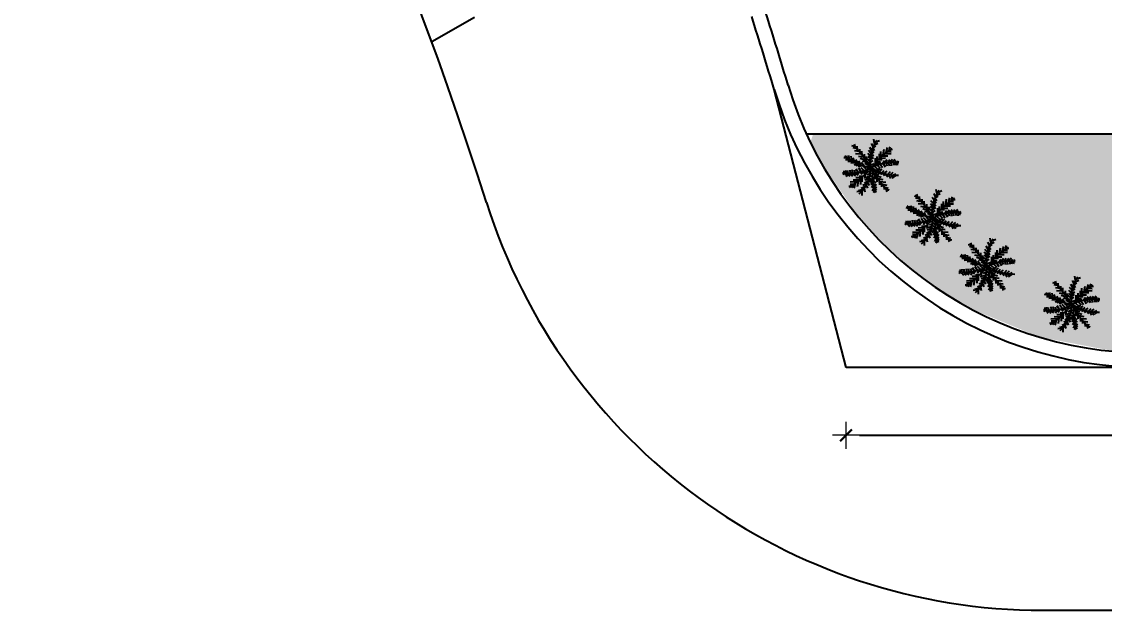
# Model space of a CAD drawing. Header units: millimetres. Extents: x 1170 to 1315, y 90 to 135.
# Drawn here: x 1275.69 to 1281.25, y 119.98 to 123 of the extents above; entities that cross this region are included whole.
import ezdxf

# ---------------------------------------------------------------- set-up
doc = ezdxf.new("R2010")
doc.units = ezdxf.units.MM
doc.header["$LTSCALE"] = 20
doc.header["$MEASUREMENT"] = 0
doc.linetypes.add('HIDDEN', pattern=[0.375, 0.25, -0.125])
doc.layers.get('DEFPOINTS').update_dxf_attribs({"linetype": 'CONTINUOUS'})
for name, color, linetype in [('COTA', 7, 'CONTINUOUS'), ('E-hatch', 8, 'CONTINUOUS'), ('Indic_Corte_Vista', 2, 'CONTINUOUS'), ('J-Paredes', 7, 'CONTINUOUS'), ('LAYER7', 4, 'CONTINUOUS')]:
    doc.layers.add(name, color=color, linetype=linetype)
doc.layers.add('E-Pen-C', color=4, linetype='CONTINUOUS', lineweight=15)
doc.layers.add('E-Pen-G', color=3, linetype='CONTINUOUS', lineweight=30)
doc.styles.add('F2', font='ARIALN.TTF')
doc.dimstyles.new('DIMENSION-1', dxfattribs={"dimtxt": 0.145, "dimasz": 0.07, "dimexe": 1, "dimexo": 0, "dimgap": 0.12, "dimtad": 1, "dimzin": 7, "dimdsep": 46, "dimtxsty": 'F2', "dimblk1": 'TRACO', "dimblk2": 'TRACO', "dimsah": 1, "dimcen": 1, "dimse1": 1, "dimse2": 1, "dimclrd": 4, "dimclre": 256, "dimclrt": 4, "dimadec": 8, "dimazin": 0, "dimtfac": 1, "dimtix": 1, "dimtmove": 2, "dimatfit": 3, "dimldrblk": 'TRACO', "dimfxl": 1, "dimtolj": 1, "dimtzin": 0, "dimarcsym": 0})

# ---------------------------------------------------------------- blocks, each defined once
blk = doc.blocks.new('TRACO')
at = {"layer": 'E-Pen-C'}
for p, q in [((0, 1), (0, -1)), ((-1, 0), (1, 0))]:
    blk.add_line(p, q, dxfattribs=at)
at = {"layer": 'E-Pen-G'}
blk.add_line((-0.424, -0.424), (0.424, 0.424), dxfattribs=at)
blk = doc.blocks.new('*D471')
at = {"layer": 'COTA', "color": 4, "linetype": 'Continuous', "lineweight": -2}
blk.add_line((1279.9922, 120.8791), (1295.4479, 120.8791), dxfattribs=at)
at = {"layer": 'DEFPOINTS', "color": 0, "linetype": 'Continuous'}
for p in [(1279.9222, 121.2272), (1295.5179, 121.2272), (1295.5179, 120.8791)]:
    blk.add_point(p, dxfattribs=at)
at = {"layer": 'COTA', "color": 4, "linetype": 'Continuous', "lineweight": -2, "xscale": 0.07, "yscale": 0.07, "zscale": 0.07, "rotation": 180}
blk.add_blockref('TRACO', (1279.9222, 120.8791), dxfattribs=at)
at = {"layer": 'COTA', "color": 4, "linetype": 'Continuous', "lineweight": -2, "xscale": 0.07, "yscale": 0.07, "zscale": 0.07}
blk.add_blockref('TRACO', (1295.5179, 120.8791), dxfattribs=at)
at = {"layer": 'COTA', "color": 4, "linetype": 'Continuous', "insert": (1287.72, 121.0732), "char_height": 0.145, "attachment_point": 5, "style": 'F2'}
blk.add_mtext('\\A1;31.19', dxfattribs=at)

msp = doc.modelspace()

# ---------------------------------------------------------------- hatches: boundary and pattern name
at = {"layer": 'E-hatch'}
h = msp.add_hatch(dxfattribs=at)
h.set_pattern_fill('GRASS', color=250, scale=0.1, style=0)
h.paths.add_polyline_path([(1279.7532, 122.4272), (1292.6429, 122.4272), (1292.6429, 121.3022), (1281.3117, 121.3087), (1280.9141, 121.3841), (1280.5581, 121.5316), (1280.319, 121.6838), (1280.1098, 121.8645), (1279.9889, 121.9969), (1279.7859, 122.2936), (1279.7394, 122.3831)])
h.paths.add_polyline_path([(1293.1679, 123.0022), (1293.1679, 122.7272), (1293.0179, 122.7272), (1293.0179, 121.2772), (1293.6598, 121.2828), (1294.0841, 121.3625), (1294.3369, 121.4594), (1294.6175, 121.6192), (1294.8963, 121.8508), (1295.0687, 122.0483), (1295.1734, 122.2003), (1295.2986, 122.4364), (1295.3724, 122.6289), (1295.4298, 122.8484), (1295.4543, 123.0022)])

# ---------------------------------------------------------------- linework, layer by layer
at = {"layer": 'COTA', "color": 8, "linetype": 'HIDDEN'}
for p, q in [((1279.9222, 121.2272), (1279.5528, 122.6558)), ((1281.4694, 121.2272), (1279.9222, 121.2272))]:
    msp.add_line(p, q, dxfattribs=at)
at = {"layer": 'Indic_Corte_Vista', "color": 250}
for p, q in [((1277.7938, 122.9021), (1278.0139, 123.0271)), ((1279.7185, 122.4272), (1292.6429, 122.4272)), ((1280.9349, 119.9802), (1293.7679, 119.9802))]:
    msp.add_line(p, q, dxfattribs=at)
msp.add_arc((1280.9349, 122.9802), 3, 197.5702, 270, dxfattribs=at)
msp.add_ellipse((1258.9, 116.0052), major_axis=(-20.1128, 0), ratio=0.99981, start_param=3.448195, end_param=3.944068, dxfattribs=at)
at = {"layer": 'J-Paredes', "color": 250}
for p, q in [((1280.0611, 122.362), (1280.0537, 122.3778)), ((1280.0644, 122.3686), (1280.0858, 122.3789)), ((1280.0692, 122.3773), (1280.0652, 122.3993)), ((1280.0745, 122.3857), (1280.0938, 122.3932)), ((1279.9657, 122.3621), (1279.9528, 122.3649)), ((1279.9758, 122.3512), (1279.9594, 122.3555)), ((1279.9705, 122.357), (1279.9653, 122.3744)), ((1279.989, 122.3362), (1279.9654, 122.3401)), ((1280.0001, 122.3227), (1279.9715, 122.3248)), ((1279.9805, 122.346), (1279.9799, 122.3636)), ((1279.9935, 122.3309), (1279.9929, 122.3486)), ((1280.0044, 122.3173), (1280.0039, 122.3387)), ((1280.018, 122.2992), (1280.0169, 122.3237)), ((1280.0467, 122.3131), (1280.0349, 122.326)), ((1280.0496, 122.3285), (1280.0381, 122.3413)), ((1280.0538, 122.3435), (1280.0447, 122.3574)), ((1280.0475, 122.3186), (1280.0664, 122.3361)), ((1280.0515, 122.3361), (1280.0705, 122.3479)), ((1280.0562, 122.3504), (1280.075, 122.3653)), ((1280.0937, 122.3014), (1280.0937, 122.3245)), ((1280.1027, 122.3099), (1280.1017, 122.3371)), ((1280.1137, 122.3196), (1280.1185, 122.3485)), ((1280.1196, 122.3245), (1280.1546, 122.326)), ((1280.1276, 122.3307), (1280.1355, 122.3564)), ((1280.1357, 122.3368), (1280.1541, 122.3365)), ((1280.1431, 122.342), (1280.1494, 122.3607)), ((1280.148, 122.3454), (1280.1617, 122.3479)), ((1279.9337, 122.2999), (1279.9103, 122.3044)), ((1279.9459, 122.292), (1279.9197, 122.2936)), ((1279.9276, 122.3041), (1279.9256, 122.3138)), ((1279.9567, 122.2858), (1279.9315, 122.2847)), ((1279.9399, 122.2958), (1279.9359, 122.3153)), ((1279.9722, 122.2781), (1279.9468, 122.2764)), ((1279.9525, 122.2882), (1279.9487, 122.3118)), ((1279.9679, 122.2801), (1279.9586, 122.3044)), ((1279.9864, 122.272), (1279.9724, 122.2941)), ((1279.9937, 122.2692), (1279.9734, 122.2626)), ((1280.0123, 122.307), (1279.9862, 122.3116)), ((1279.9988, 122.2674), (1279.9872, 122.2892)), ((1280.0239, 122.2909), (1279.9956, 122.2999)), ((1280.0137, 122.2627), (1280.0024, 122.2808)), ((1280.0313, 122.2801), (1280.0068, 122.2866)), ((1280.041, 122.2649), (1280.0196, 122.275)), ((1280.0266, 122.287), (1280.0281, 122.3104)), ((1280.0449, 122.2889), (1280.0297, 122.2976)), ((1280.0455, 122.3032), (1280.0338, 122.3095)), ((1280.0362, 122.2726), (1280.0386, 122.2852)), ((1280.045, 122.2821), (1280.0602, 122.2912)), ((1280.0451, 122.2954), (1280.0634, 122.3065)), ((1280.046, 122.3076), (1280.0654, 122.3196)), ((1280.0463, 122.2669), (1280.0698, 122.2753)), ((1280.0627, 122.259), (1280.0701, 122.2761)), ((1280.0729, 122.2794), (1280.0729, 122.3024)), ((1280.0759, 122.2644), (1280.0855, 122.2821)), ((1280.0776, 122.283), (1280.0983, 122.2841)), ((1280.0819, 122.2886), (1280.0818, 122.3117)), ((1280.0822, 122.2667), (1280.0977, 122.2514)), ((1280.0867, 122.2944), (1280.1074, 122.2956)), ((1280.0895, 122.2691), (1280.0992, 122.2864)), ((1280.0955, 122.3031), (1280.1245, 122.3035)), ((1280.0981, 122.2715), (1280.1097, 122.2538)), ((1280.1084, 122.315), (1280.1378, 122.3147)), ((1280.1087, 122.2741), (1280.1199, 122.291)), ((1280.1135, 122.2752), (1280.1235, 122.258)), ((1280.1208, 122.2765), (1280.1336, 122.2952)), ((1280.1276, 122.2776), (1280.1319, 122.2637)), ((1280.1345, 122.2784), (1280.1476, 122.296)), ((1280.1397, 122.2789), (1280.1441, 122.2627)), ((1280.1467, 122.2794), (1280.1615, 122.2968)), ((1280.1519, 122.2797), (1280.1546, 122.2632)), ((1280.1589, 122.2799), (1280.1754, 122.2975)), ((1280.1659, 122.2798), (1280.1667, 122.2656)), ((1280.1709, 122.2797), (1280.1792, 122.2908)), ((1280.1782, 122.2792), (1280.1755, 122.2644)), ((1280.1831, 122.2788), (1280.1923, 122.2885)), ((1280.1871, 122.2784), (1280.1841, 122.2666)), ((1279.9144, 122.2256), (1279.9053, 122.216)), ((1279.9104, 122.226), (1279.9135, 122.2378)), ((1279.9266, 122.2248), (1279.9183, 122.2137)), ((1279.9193, 122.2252), (1279.9221, 122.24)), ((1279.9386, 122.2246), (1279.9221, 122.2069)), ((1279.9316, 122.2246), (1279.9309, 122.2388)), ((1279.9508, 122.225), (1279.9361, 122.2077)), ((1279.9456, 122.2247), (1279.9429, 122.2412)), ((1279.963, 122.226), (1279.95, 122.2084)), ((1279.9578, 122.2255), (1279.9534, 122.2418)), ((1279.9767, 122.2279), (1279.9639, 122.2092)), ((1279.9699, 122.2269), (1279.9656, 122.2407)), ((1279.984, 122.2293), (1279.9741, 122.2464)), ((1279.9888, 122.2303), (1279.9776, 122.2134)), ((1280.0054, 122.2652), (1279.9847, 122.2571)), ((1279.9994, 122.2329), (1279.9878, 122.2506)), ((1280.0108, 122.21), (1279.9901, 122.2089)), ((1280.008, 122.2354), (1279.9983, 122.218)), ((1280.0153, 122.2377), (1279.9999, 122.253)), ((1280.0216, 122.24), (1280.012, 122.2223)), ((1280.0298, 122.2433), (1280.0136, 122.2573)), ((1280.0209, 122.2209), (1280.0168, 122.1981)), ((1280.0462, 122.2565), (1280.0257, 122.2597)), ((1280.041, 122.2483), (1280.0257, 122.2597)), ((1280.0348, 122.2454), (1280.0274, 122.2284)), ((1280.0482, 122.2364), (1280.0277, 122.2291)), ((1280.0464, 122.2221), (1280.0298, 122.2163)), ((1280.0452, 122.2155), (1280.0584, 122.2039)), ((1280.0472, 122.2276), (1280.0629, 122.2164)), ((1280.0614, 122.2318), (1280.059, 122.2192)), ((1280.0605, 122.2496), (1280.0692, 122.2354)), ((1280.0605, 122.2352), (1280.085, 122.2287)), ((1280.0662, 122.2244), (1280.0908, 122.2179)), ((1280.0683, 122.2605), (1280.0844, 122.2465)), ((1280.0709, 122.2174), (1280.0694, 122.194)), ((1280.0736, 122.2135), (1280.102, 122.2045)), ((1280.0792, 122.2394), (1280.0969, 122.2503)), ((1280.0851, 122.2362), (1280.0939, 122.2221)), ((1280.0921, 122.2331), (1280.1086, 122.2458)), ((1280.0992, 122.2295), (1280.1046, 122.2161)), ((1280.1067, 122.2275), (1280.1184, 122.2386)), ((1280.1107, 122.2262), (1280.1195, 122.212)), ((1280.1188, 122.2237), (1280.1336, 122.2352)), ((1280.125, 122.222), (1280.1368, 122.2072)), ((1280.1364, 122.2193), (1280.15, 122.2338)), ((1280.1409, 122.2184), (1280.1515, 122.1983)), ((1280.1496, 122.217), (1280.1652, 122.2303)), ((1280.1541, 122.2164), (1280.1637, 122.1995)), ((1280.1629, 122.2154), (1280.1778, 122.2226)), ((1280.1684, 122.215), (1280.1731, 122.2053)), ((1279.9495, 122.1591), (1279.9358, 122.1565)), ((1279.9779, 122.18), (1279.9429, 122.1784)), ((1279.9618, 122.1676), (1279.9435, 122.1679)), ((1279.9571, 122.1674), (1279.9511, 122.1495)), ((1279.9892, 122.1895), (1279.9597, 122.1898)), ((1279.97, 122.1737), (1279.962, 122.148)), ((1280.002, 122.2013), (1279.9731, 122.201)), ((1279.9838, 122.1849), (1279.979, 122.1559)), ((1279.9948, 122.1946), (1279.9958, 122.1673)), ((1280.0218, 122.1575), (1280.0005, 122.1466)), ((1280.0038, 122.203), (1280.0039, 122.18)), ((1280.0293, 122.1706), (1280.0083, 122.1628)), ((1280.0367, 122.187), (1280.0147, 122.1736)), ((1280.0404, 122.1973), (1280.019, 122.1895)), ((1280.0438, 122.2091), (1280.0236, 122.202)), ((1280.0256, 122.1638), (1280.0318, 122.1483)), ((1280.0327, 122.1776), (1280.0414, 122.1628)), ((1280.0387, 122.1921), (1280.0476, 122.1771)), ((1280.0417, 122.2016), (1280.052, 122.1931)), ((1280.0593, 122.1987), (1280.0473, 122.1778)), ((1280.0607, 122.1832), (1280.05, 122.1651)), ((1280.0631, 122.1676), (1280.0526, 122.1495)), ((1280.0589, 122.2075), (1280.0694, 122.1944)), ((1280.0598, 122.1917), (1280.0757, 122.1752)), ((1280.0622, 122.1725), (1280.0781, 122.1631)), ((1280.065, 122.1584), (1280.0788, 122.1492)), ((1280.0795, 122.2052), (1280.0806, 122.1807)), ((1280.0852, 122.1974), (1280.1113, 122.1928)), ((1280.0931, 122.1871), (1280.0936, 122.1657)), ((1280.0974, 122.1817), (1280.126, 122.1797)), ((1280.1041, 122.1735), (1280.1046, 122.1558)), ((1280.1085, 122.1682), (1280.1321, 122.1643)), ((1280.117, 122.1585), (1280.1177, 122.1408)), ((1279.998, 122.133), (1279.9783, 122.1296)), ((1280.0102, 122.1413), (1279.9871, 122.1354)), ((1280.0038, 122.1338), (1280.0033, 122.1114)), ((1280.0147, 122.1471), (1280.0188, 122.1302)), ((1280.067, 122.1504), (1280.0571, 122.1323)), ((1280.0705, 122.1387), (1280.0628, 122.1239)), ((1280.0685, 122.1451), (1280.0794, 122.1387)), ((1280.1217, 122.1532), (1280.1382, 122.1489)), ((1280.127, 122.1474), (1280.1322, 122.13)), ((1280.1318, 122.1424), (1280.1447, 122.1395)), ((1280.2863, 122.1046), (1280.2734, 122.1074)), ((1280.291, 122.0996), (1280.2858, 122.117)), ((1280.3011, 122.0885), (1280.3004, 122.1061)), ((1280.3743, 122.086), (1280.3652, 122.0999)), ((1280.3817, 122.1045), (1280.3743, 122.1203)), ((1280.3768, 122.0929), (1280.3955, 122.1079)), ((1280.3849, 122.1112), (1280.4064, 122.1215)), ((1280.3897, 122.1198), (1280.3858, 122.1418)), ((1280.395, 122.1282), (1280.4143, 122.1357)), ((1280.4481, 122.0733), (1280.4561, 122.099)), ((1280.4637, 122.0846), (1280.47, 122.1033)), ((1280.2542, 122.0424), (1280.2308, 122.0469)), ((1280.2481, 122.0467), (1280.2461, 122.0563)), ((1280.2604, 122.0383), (1280.2565, 122.0578)), ((1280.273, 122.0307), (1280.2693, 122.0544)), ((1280.2884, 122.0227), (1280.2791, 122.047)), ((1280.2963, 122.0938), (1280.2799, 122.098)), ((1280.3095, 122.0788), (1280.286, 122.0827)), ((1280.3206, 122.0653), (1280.2921, 122.0673)), ((1280.3328, 122.0495), (1280.3067, 122.0541)), ((1280.314, 122.0734), (1280.3134, 122.0911)), ((1280.3249, 122.0599), (1280.3244, 122.0813)), ((1280.3386, 122.0418), (1280.3375, 122.0663)), ((1280.3472, 122.0295), (1280.3487, 122.0529)), ((1280.3661, 122.0457), (1280.3543, 122.0521)), ((1280.3672, 122.0557), (1280.3554, 122.0686)), ((1280.3701, 122.071), (1280.3586, 122.0838)), ((1280.3656, 122.038), (1280.3839, 122.049)), ((1280.3665, 122.0502), (1280.3859, 122.0621)), ((1280.3681, 122.0611), (1280.387, 122.0786)), ((1280.3721, 122.0786), (1280.3911, 122.0905)), ((1280.3935, 122.0219), (1280.3934, 122.045)), ((1280.4024, 122.0312), (1280.4023, 122.0542)), ((1280.4143, 122.0439), (1280.4142, 122.067)), ((1280.416, 122.0457), (1280.445, 122.046)), ((1280.4232, 122.0524), (1280.4222, 122.0797)), ((1280.4289, 122.0575), (1280.4584, 122.0572)), ((1280.4342, 122.0621), (1280.4391, 122.091)), ((1280.4401, 122.067), (1280.4752, 122.0686)), ((1280.4563, 122.0794), (1280.4746, 122.079)), ((1280.4686, 122.0879), (1280.4822, 122.0904)), ((1280.2665, 122.0346), (1280.2402, 122.0361)), ((1280.2773, 122.0284), (1280.252, 122.0273)), ((1280.2927, 122.0206), (1280.2673, 122.0189)), ((1280.3069, 122.0145), (1280.2929, 122.0366)), ((1280.3142, 122.0117), (1280.2939, 122.0051)), ((1280.3045, 121.9718), (1280.2946, 121.9889)), ((1280.326, 122.0077), (1280.3052, 121.9997)), ((1280.3193, 122.0099), (1280.3077, 122.0317)), ((1280.32, 121.9754), (1280.3083, 121.9932)), ((1280.3444, 122.0335), (1280.3161, 122.0424)), ((1280.3358, 121.9803), (1280.3204, 121.9956)), ((1280.3342, 122.0053), (1280.323, 122.0233)), ((1280.3518, 122.0226), (1280.3273, 122.0291)), ((1280.3503, 121.9858), (1280.3341, 121.9998)), ((1280.3616, 122.0075), (1280.3401, 122.0176)), ((1280.3667, 121.9991), (1280.3462, 122.0022)), ((1280.3615, 121.9908), (1280.3462, 122.0022)), ((1280.3553, 121.988), (1280.3479, 121.9709)), ((1280.3655, 122.0315), (1280.3502, 122.0402)), ((1280.3567, 122.0152), (1280.3591, 122.0278)), ((1280.3656, 122.0247), (1280.3807, 122.0338)), ((1280.3668, 122.0094), (1280.3904, 122.0179)), ((1280.381, 121.9921), (1280.3898, 121.9779)), ((1280.3833, 122.0015), (1280.3907, 122.0186)), ((1280.3888, 122.0031), (1280.405, 121.9891)), ((1280.3965, 122.0069), (1280.406, 122.0247)), ((1280.3982, 122.0255), (1280.4189, 122.0267)), ((1280.3997, 121.982), (1280.4175, 121.9928)), ((1280.4028, 122.0092), (1280.4182, 121.9939)), ((1280.4073, 122.0369), (1280.428, 122.0381)), ((1280.4101, 122.0116), (1280.4198, 122.0289)), ((1280.4127, 121.9757), (1280.4292, 121.9883)), ((1280.4186, 122.0141), (1280.4303, 121.9963)), ((1280.4293, 122.0167), (1280.4405, 122.0335)), ((1280.4341, 122.0177), (1280.444, 122.0006)), ((1280.4413, 122.019), (1280.4542, 122.0378)), ((1280.4482, 122.0201), (1280.4524, 122.0063)), ((1280.4551, 122.021), (1280.4681, 122.0385)), ((1280.4602, 122.0215), (1280.4647, 122.0052)), ((1280.4673, 122.022), (1280.482, 122.0393)), ((1280.4725, 122.0222), (1280.4751, 122.0058)), ((1280.4795, 122.0224), (1280.4959, 122.0401)), ((1280.4864, 122.0224), (1280.4872, 122.0082)), ((1280.4915, 122.0222), (1280.4998, 122.0333)), ((1280.4988, 122.0218), (1280.496, 122.0069)), ((1280.5037, 122.0214), (1280.5128, 122.031)), ((1280.5076, 122.021), (1280.5046, 122.0091)), ((1280.2349, 121.9681), (1280.2258, 121.9585)), ((1280.231, 121.9685), (1280.234, 121.9804)), ((1280.2471, 121.9673), (1280.2388, 121.9562)), ((1280.2398, 121.9677), (1280.2426, 121.9826)), ((1280.2591, 121.9671), (1280.2427, 121.9494)), ((1280.2522, 121.9672), (1280.2514, 121.9813)), ((1280.2713, 121.9675), (1280.2566, 121.9502)), ((1280.2661, 121.9673), (1280.2635, 121.9837)), ((1280.2835, 121.9686), (1280.2705, 121.951)), ((1280.2784, 121.968), (1280.2739, 121.9843)), ((1280.3097, 121.932), (1280.2803, 121.9323)), ((1280.2973, 121.9705), (1280.2844, 121.9517)), ((1280.2904, 121.9694), (1280.2862, 121.9832)), ((1280.3226, 121.9439), (1280.2936, 121.9435)), ((1280.3094, 121.9728), (1280.2981, 121.956)), ((1280.3313, 121.9526), (1280.3106, 121.9514)), ((1280.3154, 121.9371), (1280.3164, 121.9099)), ((1280.3285, 121.9779), (1280.3188, 121.9606)), ((1280.3243, 121.9456), (1280.3244, 121.9225)), ((1280.3421, 121.9826), (1280.3326, 121.9648)), ((1280.3415, 121.9635), (1280.3374, 121.9407)), ((1280.361, 121.9399), (1280.3396, 121.9321)), ((1280.3643, 121.9517), (1280.3441, 121.9445)), ((1280.3687, 121.979), (1280.3482, 121.9716)), ((1280.367, 121.9647), (1280.3503, 121.9588)), ((1280.3592, 121.9347), (1280.3682, 121.9197)), ((1280.3623, 121.9442), (1280.3725, 121.9356)), ((1280.3657, 121.958), (1280.3789, 121.9464)), ((1280.3678, 121.9701), (1280.3835, 121.9589)), ((1280.3798, 121.9412), (1280.3678, 121.9203)), ((1280.3819, 121.9743), (1280.3795, 121.9617)), ((1280.3795, 121.95), (1280.39, 121.937)), ((1280.3803, 121.9343), (1280.3962, 121.9177)), ((1280.381, 121.9777), (1280.4056, 121.9712)), ((1280.3868, 121.9669), (1280.4113, 121.9604)), ((1280.3915, 121.96), (1280.3899, 121.9366)), ((1280.3942, 121.956), (1280.4225, 121.9471)), ((1280.4001, 121.9478), (1280.4011, 121.9232)), ((1280.4057, 121.9788), (1280.4144, 121.9646)), ((1280.4058, 121.94), (1280.4319, 121.9354)), ((1280.4197, 121.972), (1280.4251, 121.9587)), ((1280.4272, 121.9701), (1280.4389, 121.9812)), ((1280.4313, 121.9687), (1280.44, 121.9546)), ((1280.4393, 121.9662), (1280.4541, 121.9777)), ((1280.4455, 121.9645), (1280.4573, 121.9498)), ((1280.4569, 121.9619), (1280.4706, 121.9763)), ((1280.4615, 121.961), (1280.472, 121.9408)), ((1280.4701, 121.9595), (1280.4858, 121.9728)), ((1280.4746, 121.9589), (1280.4843, 121.942)), ((1280.4834, 121.9579), (1280.4984, 121.9651)), ((1280.4889, 121.9575), (1280.4936, 121.9478)), ((1280.27, 121.9016), (1280.2564, 121.8991)), ((1280.2985, 121.9225), (1280.2634, 121.9209)), ((1280.2823, 121.9101), (1280.264, 121.9105)), ((1280.2777, 121.91), (1280.2716, 121.892)), ((1280.2905, 121.9162), (1280.2825, 121.8906)), ((1280.3044, 121.9274), (1280.2996, 121.8985)), ((1280.3307, 121.8838), (1280.3077, 121.878)), ((1280.3424, 121.9001), (1280.321, 121.8892)), ((1280.3243, 121.8763), (1280.3238, 121.8539)), ((1280.3499, 121.9131), (1280.3288, 121.9053)), ((1280.3573, 121.9295), (1280.3352, 121.9161)), ((1280.3353, 121.8897), (1280.3393, 121.8727)), ((1280.3461, 121.9063), (1280.3523, 121.8909)), ((1280.3533, 121.9202), (1280.362, 121.9054)), ((1280.3812, 121.9257), (1280.3706, 121.9076)), ((1280.3836, 121.9102), (1280.3732, 121.892)), ((1280.3876, 121.8929), (1280.3776, 121.8748)), ((1280.3827, 121.9151), (1280.3986, 121.9056)), ((1280.391, 121.8812), (1280.3833, 121.8664)), ((1280.3856, 121.9009), (1280.3994, 121.8917)), ((1280.389, 121.8876), (1280.3999, 121.8813)), ((1280.4137, 121.9296), (1280.4142, 121.9082)), ((1280.418, 121.9242), (1280.4465, 121.9222)), ((1280.4246, 121.9161), (1280.4252, 121.8984)), ((1280.4291, 121.9107), (1280.4526, 121.9069)), ((1280.4375, 121.901), (1280.4382, 121.8834)), ((1280.4423, 121.8957), (1280.4587, 121.8915)), ((1280.4476, 121.89), (1280.4528, 121.8725)), ((1280.4523, 121.8849), (1280.4652, 121.8821)), ((1280.6668, 121.8702), (1280.6628, 121.8922)), ((1280.6721, 121.8785), (1280.6914, 121.8861)), ((1280.3185, 121.8756), (1280.2989, 121.8722)), ((1280.5633, 121.855), (1280.5504, 121.8578)), ((1280.5734, 121.8441), (1280.557, 121.8484)), ((1280.5681, 121.8499), (1280.5629, 121.8673)), ((1280.5866, 121.8291), (1280.5631, 121.833)), ((1280.5782, 121.8388), (1280.5775, 121.8565)), ((1280.5911, 121.8238), (1280.5905, 121.8415)), ((1280.602, 121.8102), (1280.6015, 121.8316)), ((1280.6472, 121.8214), (1280.6357, 121.8341)), ((1280.6514, 121.8364), (1280.6423, 121.8503)), ((1280.6451, 121.8114), (1280.6641, 121.8289)), ((1280.6491, 121.829), (1280.6682, 121.8408)), ((1280.6588, 121.8549), (1280.6514, 121.8706)), ((1280.6539, 121.8432), (1280.6726, 121.8582)), ((1280.662, 121.8615), (1280.6835, 121.8718)), ((1280.7003, 121.8028), (1280.6993, 121.83)), ((1280.7113, 121.8124), (1280.7161, 121.8414)), ((1280.7252, 121.8236), (1280.7331, 121.8493)), ((1280.7334, 121.8297), (1280.7517, 121.8294)), ((1280.7407, 121.8349), (1280.747, 121.8536)), ((1280.7457, 121.8383), (1280.7593, 121.8408)), ((1280.5313, 121.7927), (1280.5079, 121.7973)), ((1280.5435, 121.7849), (1280.5173, 121.7865)), ((1280.5252, 121.797), (1280.5232, 121.8067)), ((1280.5544, 121.7787), (1280.5291, 121.7776)), ((1280.5375, 121.7887), (1280.5335, 121.8082)), ((1280.5698, 121.7709), (1280.5444, 121.7692)), ((1280.5501, 121.7811), (1280.5464, 121.8047)), ((1280.5655, 121.773), (1280.5562, 121.7973)), ((1280.5977, 121.8156), (1280.5691, 121.8176)), ((1280.584, 121.7648), (1280.57, 121.787)), ((1280.6099, 121.7999), (1280.5838, 121.8045)), ((1280.5964, 121.7603), (1280.5848, 121.782)), ((1280.6215, 121.7838), (1280.5932, 121.7928)), ((1280.6113, 121.7556), (1280.6001, 121.7737)), ((1280.6289, 121.7729), (1280.6044, 121.7794)), ((1280.6156, 121.7921), (1280.6146, 121.8166)), ((1280.6387, 121.7578), (1280.6172, 121.7679)), ((1280.6242, 121.7799), (1280.6258, 121.8033)), ((1280.6425, 121.7818), (1280.6273, 121.7905)), ((1280.6432, 121.7961), (1280.6314, 121.8024)), ((1280.6443, 121.806), (1280.6325, 121.8189)), ((1280.6338, 121.7655), (1280.6362, 121.7781)), ((1280.6427, 121.7883), (1280.661, 121.7993)), ((1280.6427, 121.775), (1280.6578, 121.7841)), ((1280.6436, 121.8005), (1280.663, 121.8125)), ((1280.6439, 121.7598), (1280.6674, 121.7682)), ((1280.6603, 121.7519), (1280.6678, 121.7689)), ((1280.6705, 121.7722), (1280.6705, 121.7953)), ((1280.6736, 121.7573), (1280.6831, 121.775)), ((1280.6752, 121.7759), (1280.6959, 121.777)), ((1280.6795, 121.7815), (1280.6794, 121.8046)), ((1280.6844, 121.7873), (1280.7051, 121.7884)), ((1280.6872, 121.7619), (1280.6969, 121.7793)), ((1280.6913, 121.7943), (1280.6913, 121.8173)), ((1280.6931, 121.796), (1280.7221, 121.7963)), ((1280.706, 121.8079), (1280.7354, 121.8075)), ((1280.7063, 121.767), (1280.7175, 121.7839)), ((1280.7111, 121.768), (1280.7211, 121.7509)), ((1280.7172, 121.8173), (1280.7523, 121.8189)), ((1280.7184, 121.7694), (1280.7313, 121.7881)), ((1280.7252, 121.7704), (1280.7295, 121.7566)), ((1280.7321, 121.7713), (1280.7452, 121.7889)), ((1280.7373, 121.7718), (1280.7418, 121.7556)), ((1280.7443, 121.7723), (1280.7591, 121.7896)), ((1280.7496, 121.7726), (1280.7522, 121.7561)), ((1280.7566, 121.7727), (1280.773, 121.7904)), ((1280.7635, 121.7727), (1280.7643, 121.7585)), ((1280.7686, 121.7725), (1280.7769, 121.7836)), ((1280.7758, 121.7721), (1280.7731, 121.7573)), ((1280.7808, 121.7717), (1280.7899, 121.7813)), ((1280.7847, 121.7713), (1280.7817, 121.7595)), ((1280.512, 121.7185), (1280.5029, 121.7089)), ((1280.508, 121.7189), (1280.5111, 121.7307)), ((1280.5242, 121.7176), (1280.5159, 121.7066)), ((1280.5169, 121.7181), (1280.5197, 121.7329)), ((1280.5362, 121.7174), (1280.5198, 121.6998)), ((1280.5292, 121.7175), (1280.5285, 121.7317)), ((1280.5484, 121.7179), (1280.5337, 121.7005)), ((1280.5432, 121.7176), (1280.5406, 121.7341)), ((1280.5606, 121.7189), (1280.5476, 121.7013)), ((1280.5555, 121.7184), (1280.551, 121.7346)), ((1280.5744, 121.7208), (1280.5615, 121.7021)), ((1280.5675, 121.7198), (1280.5633, 121.7336)), ((1280.5913, 121.7621), (1280.571, 121.7554)), ((1280.5816, 121.7221), (1280.5717, 121.7393)), ((1280.5864, 121.7232), (1280.5752, 121.7063)), ((1280.603, 121.7581), (1280.5823, 121.75)), ((1280.597, 121.7258), (1280.5854, 121.7435)), ((1280.6056, 121.7282), (1280.5959, 121.7109)), ((1280.6129, 121.7306), (1280.5975, 121.7459)), ((1280.6192, 121.7329), (1280.6096, 121.7152)), ((1280.6274, 121.7362), (1280.6112, 121.7502)), ((1280.6185, 121.7138), (1280.6144, 121.691)), ((1280.6438, 121.7494), (1280.6233, 121.7526)), ((1280.6386, 121.7412), (1280.6233, 121.7526)), ((1280.6324, 121.7383), (1280.625, 121.7212)), ((1280.6458, 121.7293), (1280.6253, 121.722)), ((1280.6441, 121.715), (1280.6274, 121.7092)), ((1280.6449, 121.7205), (1280.6606, 121.7092)), ((1280.659, 121.7247), (1280.6566, 121.7121)), ((1280.6581, 121.7424), (1280.6669, 121.7283)), ((1280.6581, 121.728), (1280.6826, 121.7216)), ((1280.6638, 121.7172), (1280.6884, 121.7108)), ((1280.6659, 121.7534), (1280.6821, 121.7394)), ((1280.6685, 121.7103), (1280.667, 121.6869)), ((1280.6768, 121.7323), (1280.6946, 121.7432)), ((1280.6799, 121.7596), (1280.6953, 121.7443)), ((1280.6828, 121.7291), (1280.6915, 121.7149)), ((1280.6898, 121.726), (1280.7063, 121.7387)), ((1280.6957, 121.7644), (1280.7074, 121.7467)), ((1280.6968, 121.7224), (1280.7022, 121.709)), ((1280.7043, 121.7204), (1280.716, 121.7315)), ((1280.7084, 121.7191), (1280.7171, 121.7049)), ((1280.7164, 121.7166), (1280.7312, 121.728)), ((1280.7226, 121.7149), (1280.7344, 121.7001)), ((1280.734, 121.7122), (1280.7477, 121.7267)), ((1280.7386, 121.7113), (1280.7491, 121.6912)), ((1280.7472, 121.7099), (1280.7628, 121.7232)), ((1280.7605, 121.7083), (1280.7755, 121.7155)), ((1280.5755, 121.6729), (1280.5405, 121.6713)), ((1280.5594, 121.6605), (1280.5411, 121.6608)), ((1280.5548, 121.6603), (1280.5487, 121.6424)), ((1280.5868, 121.6823), (1280.5573, 121.6826)), ((1280.5676, 121.6666), (1280.5596, 121.6409)), ((1280.5996, 121.6942), (1280.5707, 121.6938)), ((1280.5815, 121.6777), (1280.5766, 121.6488)), ((1280.6084, 121.7029), (1280.5877, 121.7018)), ((1280.5925, 121.6874), (1280.5935, 121.6602)), ((1280.6014, 121.6959), (1280.6015, 121.6729)), ((1280.6269, 121.6635), (1280.6059, 121.6556)), ((1280.6343, 121.6798), (1280.6123, 121.6665)), ((1280.638, 121.6902), (1280.6167, 121.6824)), ((1280.6414, 121.702), (1280.6212, 121.6949)), ((1280.6232, 121.6567), (1280.6294, 121.6412)), ((1280.6304, 121.6705), (1280.6391, 121.6557)), ((1280.6363, 121.685), (1280.6453, 121.67)), ((1280.6394, 121.6945), (1280.6496, 121.686)), ((1280.6428, 121.7084), (1280.656, 121.6968)), ((1280.6569, 121.6916), (1280.6449, 121.6706)), ((1280.6583, 121.676), (1280.6477, 121.6579)), ((1280.6607, 121.6605), (1280.6503, 121.6424)), ((1280.6565, 121.7004), (1280.667, 121.6873)), ((1280.6574, 121.6846), (1280.6733, 121.6681)), ((1280.6598, 121.6654), (1280.6757, 121.656)), ((1280.6713, 121.7064), (1280.6996, 121.6974)), ((1280.6771, 121.6981), (1280.6782, 121.6736)), ((1280.6829, 121.6903), (1280.7089, 121.6857)), ((1280.6908, 121.68), (1280.6912, 121.6586)), ((1280.695, 121.6746), (1280.7236, 121.6726)), ((1280.7017, 121.6664), (1280.7023, 121.6487)), ((1280.7062, 121.6611), (1280.7297, 121.6572)), ((1280.7517, 121.7093), (1280.7614, 121.6923)), ((1280.766, 121.7078), (1280.7707, 121.6982)), ((1280.9982, 121.6592), (1280.9853, 121.662)), ((1281.0029, 121.6541), (1280.9977, 121.6715)), ((1281.013, 121.6431), (1281.0123, 121.6607)), ((1281.0863, 121.6406), (1281.0771, 121.6545)), ((1281.0936, 121.6591), (1281.0862, 121.6749)), ((1281.0887, 121.6475), (1281.1075, 121.6624)), ((1281.0968, 121.6657), (1281.1183, 121.676)), ((1281.1016, 121.6744), (1281.0977, 121.6964)), ((1281.1069, 121.6828), (1281.1262, 121.6903)), ((1281.1756, 121.6391), (1281.1819, 121.6578)), ((1280.5471, 121.6519), (1280.5335, 121.6494)), ((1280.5956, 121.6259), (1280.576, 121.6225)), ((1280.6078, 121.6342), (1280.5847, 121.6283)), ((1280.6194, 121.6504), (1280.5981, 121.6395)), ((1280.6014, 121.6266), (1280.6009, 121.6043)), ((1280.6123, 121.64), (1280.6164, 121.6231)), ((1280.6646, 121.6433), (1280.6547, 121.6252)), ((1280.6681, 121.6315), (1280.6604, 121.6168)), ((1280.6626, 121.6513), (1280.6764, 121.6421)), ((1280.6661, 121.638), (1280.677, 121.6316)), ((1280.7146, 121.6514), (1280.7153, 121.6337)), ((1280.7193, 121.6461), (1280.7358, 121.6418)), ((1280.7246, 121.6403), (1280.7299, 121.6229)), ((1280.7294, 121.6352), (1280.7423, 121.6324)), ((1280.9661, 121.597), (1280.9427, 121.6015)), ((1280.96, 121.6012), (1280.958, 121.6109)), ((1280.9723, 121.5929), (1280.9684, 121.6124)), ((1280.9849, 121.5853), (1280.9812, 121.6089)), ((1281.0003, 121.5772), (1280.991, 121.6015)), ((1281.0083, 121.6483), (1280.9918, 121.6526)), ((1281.0214, 121.6333), (1280.9979, 121.6372)), ((1281.0326, 121.6198), (1281.004, 121.6218)), ((1281.0447, 121.6041), (1281.0186, 121.6087)), ((1281.0259, 121.628), (1281.0253, 121.6457)), ((1281.0368, 121.6144), (1281.0363, 121.6358)), ((1281.0505, 121.5963), (1281.0494, 121.6208)), ((1281.0591, 121.5841), (1281.0606, 121.6075)), ((1281.078, 121.6003), (1281.0662, 121.6066)), ((1281.0791, 121.6102), (1281.0673, 121.6231)), ((1281.082, 121.6256), (1281.0705, 121.6384)), ((1281.0775, 121.5925), (1281.0958, 121.6036)), ((1281.0784, 121.6047), (1281.0978, 121.6167)), ((1281.08, 121.6157), (1281.0989, 121.6332)), ((1281.084, 121.6332), (1281.103, 121.645)), ((1281.1054, 121.5765), (1281.1053, 121.5995)), ((1281.1143, 121.5857), (1281.1142, 121.6088)), ((1281.1262, 121.5985), (1281.1261, 121.6216)), ((1281.1279, 121.6002), (1281.1569, 121.6006)), ((1281.1351, 121.607), (1281.1341, 121.6342)), ((1281.1408, 121.6121), (1281.1703, 121.6118)), ((1281.1461, 121.6167), (1281.151, 121.6456)), ((1281.152, 121.6216), (1281.1871, 121.6231)), ((1281.16, 121.6278), (1281.168, 121.6535)), ((1281.1682, 121.6339), (1281.1865, 121.6336)), ((1281.1805, 121.6425), (1281.1941, 121.645)), ((1280.9784, 121.5891), (1280.9521, 121.5907)), ((1280.9892, 121.5829), (1280.9639, 121.5818)), ((1281.0046, 121.5752), (1280.9792, 121.5735)), ((1281.0188, 121.5691), (1281.0048, 121.5912)), ((1281.0261, 121.5663), (1281.0058, 121.5597)), ((1281.0165, 121.5264), (1281.0065, 121.5435)), ((1281.0379, 121.5623), (1281.0172, 121.5542)), ((1281.0312, 121.5645), (1281.0196, 121.5863)), ((1281.0319, 121.53), (1281.0202, 121.5477)), ((1281.0563, 121.588), (1281.028, 121.597)), ((1281.0477, 121.5348), (1281.0323, 121.5501)), ((1281.0461, 121.5598), (1281.0349, 121.5779)), ((1281.0637, 121.5772), (1281.0392, 121.5837)), ((1281.0622, 121.5404), (1281.046, 121.5544)), ((1281.0735, 121.562), (1281.052, 121.5721)), ((1281.0786, 121.5536), (1281.0581, 121.5568)), ((1281.0734, 121.5454), (1281.0581, 121.5568)), ((1281.0673, 121.5425), (1281.0598, 121.5255)), ((1281.0774, 121.586), (1281.0621, 121.5947)), ((1281.0686, 121.5697), (1281.071, 121.5823)), ((1281.0775, 121.5792), (1281.0926, 121.5883)), ((1281.0787, 121.564), (1281.1023, 121.5724)), ((1281.093, 121.5467), (1281.1017, 121.5325)), ((1281.0952, 121.5561), (1281.1026, 121.5732)), ((1281.1007, 121.5576), (1281.1169, 121.5436)), ((1281.1084, 121.5615), (1281.118, 121.5792)), ((1281.1101, 121.5801), (1281.1308, 121.5812)), ((1281.1117, 121.5365), (1281.1294, 121.5474)), ((1281.1147, 121.5638), (1281.1301, 121.5485)), ((1281.1192, 121.5915), (1281.1399, 121.5927)), ((1281.122, 121.5662), (1281.1317, 121.5835)), ((1281.1246, 121.5302), (1281.1411, 121.5429)), ((1281.1305, 121.5686), (1281.1422, 121.5509)), ((1281.1412, 121.5712), (1281.1524, 121.5881)), ((1281.146, 121.5723), (1281.1559, 121.5551)), ((1281.1532, 121.5736), (1281.1661, 121.5923)), ((1281.1601, 121.5747), (1281.1643, 121.5608)), ((1281.167, 121.5755), (1281.18, 121.5931)), ((1281.1721, 121.576), (1281.1766, 121.5598)), ((1281.1792, 121.5765), (1281.1939, 121.5939)), ((1281.1844, 121.5768), (1281.187, 121.5603)), ((1281.1914, 121.577), (1281.2078, 121.5946)), ((1281.1984, 121.5769), (1281.1991, 121.5627)), ((1281.2034, 121.5768), (1281.2117, 121.5879)), ((1281.2107, 121.5763), (1281.2079, 121.5615)), ((1281.2156, 121.5759), (1281.2247, 121.5856)), ((1281.2195, 121.5755), (1281.2165, 121.5637)), ((1280.9468, 121.5227), (1280.9377, 121.5131)), ((1280.9429, 121.5231), (1280.9459, 121.5349)), ((1280.959, 121.5219), (1280.9507, 121.5108)), ((1280.9517, 121.5223), (1280.9545, 121.5371)), ((1280.971, 121.5217), (1280.9546, 121.504)), ((1280.9641, 121.5217), (1280.9633, 121.5359)), ((1280.9833, 121.5221), (1280.9685, 121.5048)), ((1280.978, 121.5218), (1280.9754, 121.5383)), ((1280.9954, 121.5231), (1280.9824, 121.5055)), ((1280.9903, 121.5226), (1280.9858, 121.5389)), ((1281.0216, 121.4866), (1280.9922, 121.4869)), ((1281.0092, 121.525), (1280.9963, 121.5063)), ((1281.0024, 121.524), (1280.9981, 121.5378)), ((1281.0345, 121.4984), (1281.0055, 121.4981)), ((1281.0213, 121.5274), (1281.0101, 121.5105)), ((1281.0432, 121.5071), (1281.0225, 121.506)), ((1281.0273, 121.4917), (1281.0283, 121.4644)), ((1281.0404, 121.5325), (1281.0307, 121.5151)), ((1281.0362, 121.5001), (1281.0363, 121.4771)), ((1281.054, 121.5371), (1281.0445, 121.5194)), ((1281.0534, 121.518), (1281.0493, 121.4952)), ((1281.0729, 121.4944), (1281.0515, 121.4866)), ((1281.0762, 121.5062), (1281.056, 121.4991)), ((1281.0806, 121.5335), (1281.0601, 121.5262)), ((1281.0789, 121.5192), (1281.0622, 121.5134)), ((1281.0711, 121.4892), (1281.0801, 121.4742)), ((1281.0742, 121.4987), (1281.0844, 121.4902)), ((1281.0776, 121.5126), (1281.0908, 121.501)), ((1281.0797, 121.5247), (1281.0954, 121.5135)), ((1281.0917, 121.4958), (1281.0797, 121.4749)), ((1281.0938, 121.5289), (1281.0914, 121.5163)), ((1281.0914, 121.5046), (1281.1019, 121.4915)), ((1281.0922, 121.4888), (1281.1081, 121.4723)), ((1281.0929, 121.5323), (1281.1175, 121.5258)), ((1281.0987, 121.5215), (1281.1232, 121.515)), ((1281.1034, 121.5145), (1281.1018, 121.4911)), ((1281.1061, 121.5106), (1281.1344, 121.5016)), ((1281.112, 121.5023), (1281.113, 121.4778)), ((1281.1176, 121.5333), (1281.1263, 121.5192)), ((1281.1177, 121.4945), (1281.1438, 121.4899)), ((1281.1316, 121.5266), (1281.137, 121.5132)), ((1281.1391, 121.5246), (1281.1508, 121.5357)), ((1281.1432, 121.5233), (1281.1519, 121.5091)), ((1281.1512, 121.5208), (1281.166, 121.5322)), ((1281.1575, 121.5191), (1281.1692, 121.5043)), ((1281.1688, 121.5164), (1281.1825, 121.5309)), ((1281.1734, 121.5155), (1281.1839, 121.4954)), ((1281.182, 121.5141), (1281.1977, 121.5274)), ((1281.1865, 121.5135), (1281.1962, 121.4965)), ((1281.1953, 121.5125), (1281.2103, 121.5197)), ((1281.2008, 121.5121), (1281.2055, 121.5024)), ((1280.9819, 121.4562), (1280.9683, 121.4536)), ((1281.0104, 121.4771), (1280.9753, 121.4755)), ((1280.9942, 121.4647), (1280.9759, 121.465)), ((1280.9896, 121.4645), (1280.9835, 121.4466)), ((1281.0024, 121.4708), (1280.9944, 121.4451)), ((1281.0163, 121.482), (1281.0115, 121.453)), ((1281.0426, 121.4384), (1281.0196, 121.4325)), ((1281.0543, 121.4546), (1281.0329, 121.4437)), ((1281.0618, 121.4677), (1281.0407, 121.4599)), ((1281.0692, 121.4841), (1281.0471, 121.4707)), ((1281.0472, 121.4442), (1281.0513, 121.4273)), ((1281.058, 121.4609), (1281.0642, 121.4454)), ((1281.0652, 121.4747), (1281.0739, 121.4599)), ((1281.0931, 121.4803), (1281.0825, 121.4621)), ((1281.0955, 121.4647), (1281.0851, 121.4466)), ((1281.0995, 121.4475), (1281.0895, 121.4294)), ((1281.0946, 121.4696), (1281.1105, 121.4602)), ((1281.1029, 121.4358), (1281.0952, 121.421)), ((1281.0975, 121.4555), (1281.1113, 121.4463)), ((1281.1009, 121.4422), (1281.1118, 121.4358)), ((1281.1256, 121.4842), (1281.1261, 121.4628)), ((1281.1299, 121.4788), (1281.1585, 121.4768)), ((1281.1365, 121.4706), (1281.1371, 121.4529)), ((1281.141, 121.4653), (1281.1645, 121.4614)), ((1281.1494, 121.4556), (1281.1501, 121.4379)), ((1281.1542, 121.4503), (1281.1706, 121.446)), ((1281.1595, 121.4445), (1281.1647, 121.4271)), ((1281.1643, 121.4394), (1281.1772, 121.4366)), ((1281.0304, 121.4301), (1281.0108, 121.4267)), ((1281.0362, 121.4309), (1281.0357, 121.4085))]:
    msp.add_line(p, q, dxfattribs=at)
for centre, radius, start, end in [((1280.2191, 122.2886), 0.1742, 142.889, 192.0535), ((1279.5295, 121.946), 0.6028, 30.5265, 44.6166), ((1280.3539, 122.0355), 0.372, 121.7433, 139.712), ((1280.0877, 122.527), 0.2744, 230.8338, 256.9381), ((1279.941, 122.3992), 0.1331, 279.8435, 288.6765), ((1280.1609, 122.0385), 0.2413, 82.1456, 117.6975), ((1279.9366, 122.4659), 0.2413, 262.1456, 297.6975), ((1279.7436, 122.4689), 0.372, 301.7433, 319.712), ((1279.8746, 122.2506), 0.1742, 311.3692, 0.5337), ((1280.568, 122.5584), 0.6028, 210.5265, 224.6166), ((1280.1845, 122.4514), 0.237, 236.1446, 271.7902), ((1280.2993, 122.2125), 0.2404, 178.3976, 201.0107), ((1279.8501, 121.6886), 0.6028, 30.5265, 44.6166), ((1280.5396, 122.0311), 0.1742, 142.889, 192.0535), ((1280.4082, 122.2695), 0.2744, 230.8338, 256.9381), ((1280.6744, 121.7781), 0.372, 121.7433, 139.712), ((1280.2571, 122.2084), 0.2413, 262.1456, 297.6975), ((1280.2615, 122.1417), 0.1331, 279.8435, 288.6765), ((1280.1951, 121.9931), 0.1742, 311.3692, 0.5337), ((1280.4815, 121.7811), 0.2413, 82.1456, 117.6975), ((1280.8885, 122.3009), 0.6028, 210.5265, 224.6166), ((1280.505, 122.1939), 0.237, 236.1446, 271.7902), ((1280.0642, 122.2114), 0.372, 301.7433, 319.712), ((1280.6198, 121.955), 0.2404, 178.3976, 201.0107), ((1280.8167, 121.7815), 0.1742, 142.889, 192.0535), ((1280.1272, 121.4389), 0.6028, 30.5265, 44.6166), ((1280.9515, 121.5284), 0.372, 121.7433, 139.712), ((1280.6853, 122.0199), 0.2744, 230.8338, 256.9381), ((1280.5386, 121.892), 0.1331, 279.8435, 288.6765), ((1280.7586, 121.5314), 0.2413, 82.1456, 117.6975), ((1280.5342, 121.9588), 0.2413, 262.1456, 297.6975), ((1280.3412, 121.9618), 0.372, 301.7433, 319.712), ((1280.4722, 121.7435), 0.1742, 311.3692, 0.5337), ((1281.1656, 122.0513), 0.6028, 210.5265, 224.6166), ((1280.7821, 121.9443), 0.237, 236.1446, 271.7902), ((1280.8969, 121.7054), 0.2404, 178.3976, 201.0107), ((1280.562, 121.2431), 0.6028, 30.5265, 44.6166), ((1281.2515, 121.5857), 0.1742, 142.889, 192.0535), ((1281.1201, 121.8241), 0.2744, 230.8338, 256.9381), ((1281.3863, 121.3326), 0.372, 121.7433, 139.712), ((1280.969, 121.763), 0.2413, 262.1456, 297.6975), ((1280.9734, 121.6963), 0.1331, 279.8435, 288.6765), ((1280.907, 121.5477), 0.1742, 311.3692, 0.5337), ((1281.1934, 121.3356), 0.2413, 82.1456, 117.6975), ((1281.6004, 121.8555), 0.6028, 210.5265, 224.6166), ((1281.2169, 121.7485), 0.237, 236.1446, 271.7902), ((1280.7761, 121.766), 0.372, 301.7433, 319.712), ((1281.3317, 121.5096), 0.2404, 178.3976, 201.0107)]:
    msp.add_arc(centre, radius, start, end, dxfattribs=at)
at = {"layer": 'LAYER7', "color": 7, "linetype": 'Continuous'}
for centre, radius, start, end in [((1260.2785, 116.9097), 20.1876, 16.60053, 17.71455), ((1260.2785, 116.9097), 20.1126, 16.60052, 17.71455), ((1281.4694, 123.2272), 2, 196.6007, 270), ((1281.4694, 123.2272), 1.925, 196.6007, 270)]:
    msp.add_arc(centre, radius, start, end, dxfattribs=at)

# ---------------------------------------------------------------- dimensions: what is measured, and where the dimension line sits
at = {"layer": 'COTA', "color": 7, "linetype": 'Continuous'}
dim = msp.add_linear_dim(base=(1295.5179, 120.8791), p1=(1279.9222, 121.2272), p2=(1295.5179, 121.2272), text='31.19', dimstyle='DIMENSION-1', override={"dimadec": 0, "dimfxl": 0.04}, dxfattribs=at)
dim.commit()
dim.dimension.update_dxf_attribs({"geometry": '*D471', "text_midpoint": (1287.72, 121.0732)})

doc.saveas('drawing.dxf')
